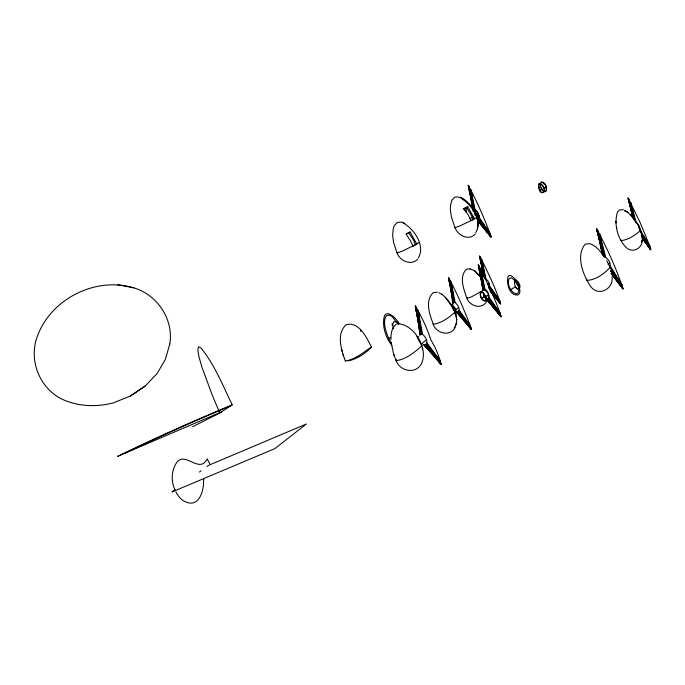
<?xml version="1.0" encoding="UTF-8"?>
<svg xmlns="http://www.w3.org/2000/svg" width="685" height="685" viewBox="0 0 685 685"><rect width="100%" height="100%" fill="white"/><g stroke="black" fill="none" stroke-linecap="round" stroke-linejoin="round"><path stroke-width="1.03" d="M169.734 344.427C173.964 319.664 157.678 295.081 133.9 287.863L133.644 287.803C93.477 275.781 46.306 301.391 35.534 342.132C30.448 364.163 40.74 387.744 60.7 398.542C77.088 406.573 95.797 407.378 113.325 402.9L130.45 395.956L145.297 385.963L157.156 373.453L165.419 359.308L169.769 344.058M390.938 339.666C390.852 334.177 391.443 327.627 396.375 324.21M392.171 325.238L392.214 323.603M452.896 304.739L450.627 287.366M464.507 209.901L464.55 208.403M464.635 210.004L464.687 208.445M465.886 212.11L466.391 208.822L467.187 208.069M538.53 186.003L538.838 184.025L539.977 183.52C550.201 189.034 540.148 199.737 538.53 186.003L538.847 186.303C540.319 198.83 549.49 189.077 540.165 184.051L539.129 184.505L538.847 186.303M540.842 183.726C538.701 190.738 549.927 195.396 545.465 185.84M642.145 241.394C641.528 248.552 633.12 252.876 627.237 248.398C617.545 239.844 613.537 224.004 617.587 211.828L619.642 209.918L623.35 209.636M639.37 229.8L640.578 230.494C635.166 235.152 628.445 239.973 621.047 240.581L620.781 239.853M418.492 322.31L420.299 334.494L415.29 305.895C421.54 316.59 427.115 327.987 430.779 339.854C435.472 347.406 439.076 355.9 441.149 364.514L424.161 344.923C430.206 344.478 425.214 335.179 421.617 333.929L420.855 333.972L419.991 335.453L417.799 318.542M456.013 312.523L454.849 308.318L451.398 304.722M457.306 312.017C461.596 310.099 457.34 303.601 454.378 302.196L453.701 302.239L452.931 303.549M477.214 217.941L477.051 216.058L476.991 218.678M478.344 218.429L478.969 217.085L478.55 214.268A55.956 1.027 -23.8 0 0 477.025 215.124L476.709 215.287A75.307 1.379 -23.8 0 1 477.376 214.885M477.736 220.45L491.051 237.173L491.017 236.299L478.738 217.847L479.003 216.135M484.578 297.436C490.82 303.318 489.715 290.097 484.346 289.335L483.653 289.378L482.882 290.697L480.091 272.519L480.51 274.574M488.525 287.529C491.376 284.866 487.917 280.045 485.228 278.572L480.339 257.003L479.611 256.087L483.524 275.927M609.522 267.681C611.816 263.828 608.134 258.733 604.761 256.824L603.956 256.875L596.618 228.713C606.927 247.987 616.372 268.212 623.042 289.001L611.063 273.178M612.039 276.757C614.085 288.496 598.887 297.033 591.052 286.929C583.32 276.021 575.203 255.608 585.324 244.074L589.785 243.629C595.333 245.547 599.375 250.085 602.86 254.606M642.179 238.808L641.708 233.439M472.616 210.167C474.26 210.064 476.649 214.516 474.294 211.297M606.687 260.642L610.07 267.433C604.435 273.675 595.642 280.174 586.668 280.362L586.591 279.223M203.873 479.337L203.513 480.836C203.993 490.897 198.847 507.97 185.635 501.831C181.105 500.076 177.997 496.111 175.891 491.881M466.87 297.436L466.768 297.838C469.362 306.46 482.822 310.245 486.889 300.783M519.495 288.06L519.538 285.816M514.563 280.67C514.041 283.539 515.12 288.89 518.742 288.873M477.359 229.192C480.69 216.888 471.349 203.137 460.945 197.289L458.471 197.468M455.79 313.25C457.032 310.031 454.369 306.281 451.655 304.714L451.013 304.757M455.876 325.101L456.707 322.352M641.425 241.891L641.999 240.05M641.485 242.344L642.076 240.452M540.516 183.289L541.304 181.945L541.998 181.893C549.918 184.308 546.168 198.907 541.107 187.579M433.34 323.517L433.125 324.039C436.011 333.672 450.884 337.217 455.337 326.95M371.467 347.004C363.478 352.193 355.001 359.685 345.386 360.995C341.327 350.061 336.01 333.826 346.216 324.673C359.317 321.359 366.561 337.662 371.467 347.004C365.764 353.289 356.748 359.334 348.04 360.824M396.35 359.488L395.981 360.19C399.372 371.424 416.6 374.832 421.686 363.067C428.416 348.151 414.014 324.664 398.242 323.705M518.545 285.705C521.439 303.241 504.314 288.025 509.255 278.624L511.198 277.785L514.05 279.711L518.331 286.458M475.373 212.367L476.101 213.9L475.193 212.384M455.071 227.429C457.169 235.297 469.105 241.351 475.287 233.927M206.365 460.243C198.333 473.575 183.674 449.12 175.634 464.242C171.413 471.862 171.156 481.367 174.701 489.304M418.484 257.663C425.573 245.256 413.92 229.081 403.157 222.882M478.156 218.078L478.652 215.201L476.837 211.648M475.741 232.72C482.951 220.245 471.203 203.907 460.337 197.717M455.405 313.824L455.936 313.028M454.266 327.824C461.587 316.093 450.687 301.862 441.902 294.225M519.393 288.77C521.328 285.448 518.185 281.098 515.3 279.454L514.615 279.489M518.785 285.362L519.247 284.986M519.615 284.703C518.057 287.7 522.424 292.915 517.629 295.055C509.135 295.637 506.412 283.033 508.056 276.509L509.066 275.567L510.445 275.481C514.872 277.314 517.124 282.04 519.17 286.09M485.939 296.793L483.464 292.889L481.82 291.776L480.699 292.255C477.873 297.436 487.506 306.486 486.11 296.622A188.495 9.128 -23.5 0 1 488.67 294.61M485.759 296.87L483.507 293.308L482 292.298L480.981 292.735C478.43 297.495 487.172 305.69 485.939 296.691A207.392 10.044 -23.4 0 1 487.729 295.244M397.36 252.662L397.043 252.962C399.869 261.028 411.608 266.225 417.901 258.921M476.529 217.393L471.605 220.45M481.803 298.566L482.12 298.326A196.689 9.402 -23.9 0 0 484.321 296.477L483.353 293.522M175.266 489.587L172.003 491.967L274.839 448.624L306.349 424.015L209.67 464.884M199.412 472.042L201.099 470.818M207.007 466.519L208.694 465.295M478.164 218.078L477.085 218.549M477.162 218.943L478.335 218.361M455.054 313.935L455.559 313.584M419.229 242.456L412.456 246.403M130.45 395.956L145.297 385.963M406.65 233.893L410.109 232.018L416.754 243.928M463.077 209.233L467.752 206.724L474.448 218.703M219.834 412.986L232.189 404.861C222.89 385.458 214.653 365.028 201.133 348.074L198.53 346.858L197.802 349.881L199.001 356.953L202.066 367.622L212.855 396.649L219.834 412.986L192.708 426.669M476.049 213.746C477.95 216.717 474.226 216.391 474.482 212.966M510.796 289.686L515.522 286.587M482.531 290.714L472.068 296.545L468.942 297.812L466.768 297.838C463.728 289.216 458.77 276.577 466.579 269.154L470.389 268.734M391.281 342.723L388.686 338.595L390.664 337.38M477.83 214.636L478.353 214.354L477.651 212.949M469.944 218.566L472.847 217.136M416.805 244.083L402.146 251.181L397.043 252.962L393.558 242.387L392.642 235.349L393.207 228.936L394.277 225.528L397.377 222.428L401.675 222.111L404.895 223.61M474.499 218.857L460.577 225.639L454.934 227.66L451.441 217.008L450.362 209.995L450.499 205.551L451.86 200.183L454.814 197.126L457.589 196.929M221.529 411.865L117.649 456.33A114.857 5.626 -24 0 1 232.189 404.861M410.109 232.018L405.957 233.97L410.246 240.418L412.969 245.915M467.752 206.724L463.916 208.54L468.232 215.022L470.98 220.561M418.886 336.695L416.651 336.866M518.853 289.138L517.509 289.164L515.522 287.512M487.206 298.874L488.645 297.881L488.773 295.543M541.561 182.493L542.195 182.45M477.805 220.484L490.434 236.556L477.805 218.806L491.017 236.299C484.5 218.866 477.231 201.595 468.232 185.284L473.549 209.139L475.047 209.439L476.888 211.374M473.549 209.139L475.056 209.473L470.732 189.437L474.234 209.096L469.019 186.277L473.549 209.139L468.232 185.284M470.047 269.453L471.622 269.359L474.893 270.986L480.433 276.654M437.415 292.17L433.185 292.683C424.589 300.843 429.718 314.98 433.382 324.33C441.628 322.986 449.403 317.335 455.311 311.923L453.05 308.181M483.91 289.926L486.11 290.945L487.763 293.257M133.9 287.863L117.717 284.763M477.394 216.948L477.351 217.779M624.318 210.449L627.426 211.87L634.473 219.209M624.729 210.869L627.751 212.256M635.295 221.863C638.06 223.327 640.15 226.675 640.021 229.843L650.039 246.626L650.75 249.794L642.299 238.294M462.478 199.164L464.276 199.994M474.422 209.567L476.837 211.656M479.038 267.784L478.455 266.08L483.661 289.378L479.038 265.823L484.346 289.335L485.16 289.721L480.759 269L478.25 264.83L483.165 289.841L480.87 276.612M438.828 292.786L442.407 294.533M486.564 298.771L484.321 296.477M515.531 280.259L517.792 282.34M417.567 338.304L421.866 345.771C414.93 352.081 405.871 359.522 396.144 360.644L393.61 354.051L391.203 342.671M542.957 182.801L544.652 184.556M475.047 209.396L475.955 210.175M475.167 209.927L475.989 210.629M474.465 270.678L480.801 277.288M473.506 211.297L474.26 211.99M398.396 323.637L396.846 322.113L393.841 321.556L392.839 323.834L393.164 328.74M484.398 277.588L480.339 257.003C487.806 272.356 495.546 287.743 500.675 303.969L489.852 290.714M484.346 289.335L480.759 269C487.866 284.814 496.12 300.253 501.129 316.821L486.581 299.08L494.596 308.584M471.357 329.494L456.612 311.906L470.741 328.868L457.948 311.889L471.323 328.62L471.357 329.494L457.948 311.889M423.356 344.521L439.051 361.474L440.446 363.812L425.676 344.897L441.106 363.538L426.721 343.827L440.318 360.935L426.978 342.979M424.161 344.923L439.051 361.474M456.578 312.317L469.508 326.805M485.862 298.728L500.512 316.205L487.925 299.062L501.095 315.956L488.867 298.103L500.41 313.644L489.099 297.35M490.743 291.981L500.101 303.395L489.133 288.359L500.649 303.164L489.39 286.647L500.007 301.04L489.595 285.953M495.931 310.168L499.271 314.132M477.77 220.895L489.201 234.484M491.41 292.469L498.963 301.486M630.842 214.79L637.701 224.303M486.067 290.508L487.001 291.639M445.301 297.162L453.102 308.318M466.416 207.615L470.509 213.763L473.361 219.611M408.791 232.9L412.849 239.014L415.684 244.819M391.837 345.454C385.672 337.268 381.622 325.7 384.499 315.579L386.263 313.91L388.703 313.764C393.404 315.502 396.624 319.664 399.286 323.714M633.086 218.352L628.068 197.991L639.816 221.82L650.039 246.626L640.929 232.386M611.714 274.334L622.322 288.282L610.643 270.746M450.73 287.409L453.205 302.701L448.529 277.673C457.529 293.985 464.755 311.213 471.323 328.62L458.881 310.939L470.629 326.325L459.104 310.185M425.676 344.897L441.149 364.514M611.833 274.06L620.884 285.876M642.504 238.765L648.892 247.114L648.019 245.435M487.925 299.062L501.129 316.821M489.133 288.351L500.675 303.969M642.881 238.945L648.892 247.114M477.805 218.806L491.051 237.173M478.738 217.847L490.332 233.996L478.969 217.085M610.729 270.712L623.007 287.991L609.992 267.004L622.22 285.311L610.266 266.123M641.211 235.032L650.724 248.929L640.877 232.438M610.66 270.729L623.042 289.001M641.674 235.905L650.75 249.794M398.259 324.519L391.983 316.461L389.32 315.211L387.128 315.34L385.535 316.847C382.915 324.056 386.117 331.814 388.686 338.595M641.657 235.965L650.125 249.177L649.303 247.807M476.88 211.305L477.77 212.77M538.838 184.025L539.129 184.505M484.586 297.427L483.49 294.918M454.626 310.254L454.155 309.397A179.008 8.537 -23.9 0 1 453.162 310.271M477.762 212.701L478.558 214.345M476.212 213.686L477.257 216.058M452.1 306.649L455.046 312.548M637.658 224.26L640.595 230.151M539.318 183.571L539.566 184.094M210.372 464.772L207.076 458.83L207.161 459.772M421.421 345.214L422.585 343.022A212.71 11.748 -23.5 0 1 426.507 339.888M393.61 354.051L394.209 355.618M539.977 183.52L540.165 184.051M476.46 215.561L476.88 217.171M449.608 281.458L448.735 278.915L453.701 302.239L449.317 278.667L454.378 302.196L451.03 281.826L455.2 302.582M416.848 311.144L415.521 307.3L420.855 333.972L416.172 307.017L421.617 333.929L418.115 310.596L422.551 334.366M469.602 189.933L468.437 186.534L473.061 209.61L471.237 199.249M480.605 259.589L479.8 257.243L484.141 276.577M629.13 201.784L628.256 199.232L633.779 218.952M598.193 234.116L596.84 230.16L602.886 255.394L598.193 234.116L602.235 254.366M478.353 214.371L478.644 215.201M476.777 215.253L477.12 216.177M640.561 230.04L641.768 233.653M635.021 220.87L628.856 198.975L634.104 219.919M636.125 222.248L630.568 202.135L635.046 220.827M341.378 348.459L342.106 351.114M343.014 354.419L343.442 355.986M628.068 197.991L633.788 218.917M605.72 257.269L599.521 233.542L604.761 256.824L597.534 229.869L603.956 256.875L596.618 228.713M632.871 217.179L629.421 202.632L632.495 217.051M473.643 210.56L474.499 211.297M540.773 183.888L540.893 184.376M479.611 256.087L484.372 277.588M478.25 264.83L483.661 289.378M485.99 278.923L481.923 259.923L485.228 278.572M448.529 277.673L453.701 302.239M415.29 305.895L420.855 333.972M360.421 329.571L360.789 331.463M470.878 197.186L469.97 192.005L472.462 208.411M481.606 264.521L483.053 272.818M481.512 264.47L482.779 272.664M456.775 319.552L454.617 311.221L455.953 309.534A187.51 9.085 -23.5 0 1 458.693 307.454M478.866 215.201L479.012 216.212M417.893 318.251L418.192 320.28M616.594 226.958L616.783 228.259M615.815 221.204L616.055 222.873M422.251 348.314L422.371 349.179M417.259 314.312L417.533 316.427M345.386 360.541L345.386 360.995M125.535 452.956A109.429 5.369 -24 0 1 230.588 405.914M483.704 296.965A179.598 8.588 -23.9 0 1 483.199 297.41M544.344 188.392A233.645 4.495 -23.7 0 0 543.899 188.683L544.267 188.478A172.449 3.322 -23.7 0 1 546.382 187.21M544.875 188.058A233.645 4.495 -23.7 0 1 545.491 187.69M541.955 189.146A218.84 4.204 -23.9 0 1 540.011 190.379L540.011 190.344A164.22 3.16 -23.8 0 0 541.064 189.702M541.741 189.24A164.22 3.16 -23.8 0 1 541.45 189.445M608.092 264.573A221.846 12.253 -23.2 0 1 609.804 262.937M638.651 227.968A189.882 8.939 -23.3 0 1 639.627 227.103M487.335 284.814A172.971 7.698 -23.5 0 1 489.218 283.427M481.238 262.449L480.879 260.377L481.195 262.423"/></g></svg>
